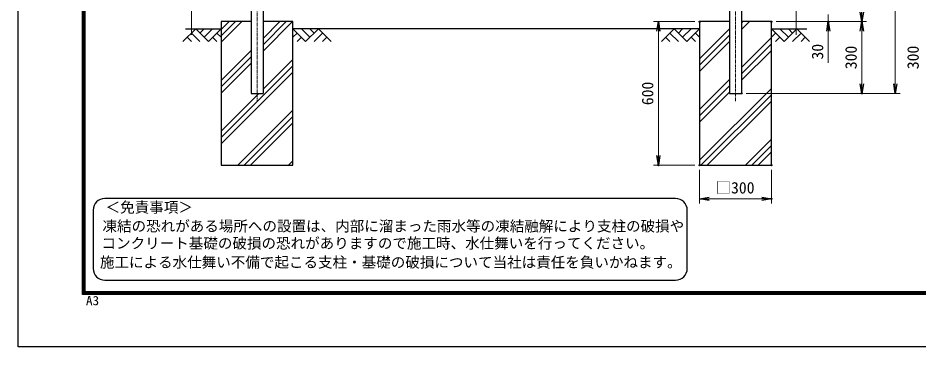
# Model space of a CAD drawing. Units: millimetres, scale not verified. Extents: x -4200 to 4200, y -2970 to 2970.
# Drawn here: x -4200 to -434, y -2970 to -1595 of the extents above; entities that cross this region are included whole.
import ezdxf
from ezdxf.enums import TextEntityAlignment as Align

# ---------------------------------------------------------------- set-up
doc = ezdxf.new("R2010")
doc.units = ezdxf.units.MM
doc.header["$LTSCALE"] = 10
doc.header["$PDMODE"] = 32
doc.header["$PDSIZE"] = 5
doc.linetypes.add('USER1', pattern=[2, 1.25, -0.25, 0.25, -0.25])
for name, color, linetype, lineweight in [('0-0_D-STR-DIM', 7, 'Continuous', 13), ('0-1_0', 7, 'Continuous', 25), ('0-3_D-TTL-TXT', 7, 'Continuous', 25), ('0-4_D-STR1', 1, 'Continuous', 25), ('0-5_D-BMK', 2, 'USER1', 13), ('0-6_D-TTL', 7, 'Continuous', 25), ('0-B_D-DCR-HCH', 7, 'Continuous', 13), ('0-C_D-STR4', 7, 'Continuous', 25), ('0-D_D-BGD', 7, 'Continuous', 25)]:
    doc.layers.add(name, color=color, linetype=linetype, lineweight=lineweight)
doc.layers.add('0-2_DEFPOINTS', color=7, linetype='Continuous')
doc.styles.add('ＭＳ ゴシック', font='')
doc.styles.get('ＭＳ ゴシック').set_extended_font_data('MS Gothic')

# ---------------------------------------------------------------- blocks, each defined once
blk = doc.blocks.new('_OPEN')
at = {"layer": '0-1_0'}
blk.add_line((0, 0), (-10, 0), dxfattribs=at)
blk.add_lwpolyline([(-10, 1.667), (0, 0), (-10, -1.667)], dxfattribs=at)

msp = doc.modelspace()

# ---------------------------------------------------------------- linework, layer by layer
at = {"layer": '0-0_D-STR-DIM'}
for p, q in [((-3474.46, 714.17), (-3474.46, -1665.23)), ((-946.6, 714.17), (-946.6, -1665.23)), ((-533.05, -1870.06), (-533.05, 560.15)), ((-533.05, -1870.06), (-533.05, 560.15)), ((-813.05, -1580.07), (-813.05, -1610.07)), ((-1370.94, -1610.07), (-1543.26, -1610.07)), ((-1030.94, -1610.07), (-793.05, -1610.07)), ((-1030.94, -1610.07), (-653.05, -1610.07)), ((-1030.94, -1610.07), (-653.05, -1610.07)), ((-1523.26, -1650.07), (-1523.26, -2170.07)), ((-813.05, -1650.07), (-813.05, -1781.71)), ((-673.05, -1650.07), (-673.05, -1870.06)), ((-1155.94, -1910.06), (-513.05, -1910.06)), ((-1155.94, -1910.06), (-653.05, -1910.06)), ((-1155.94, -1910.06), (-513.05, -1910.06)), ((-1370.94, -2210.07), (-1543.26, -2210.07)), ((-1350.94, -2230.07), (-1350.94, -2370.66)), ((-1050.94, -2230.07), (-1050.94, -2370.66)), ((-1310.94, -2350.66), (-1090.94, -2350.66))]:
    msp.add_line(p, q, dxfattribs=at)
at = {"layer": '0-2_DEFPOINTS'}
for p in [(-1350.94, -1610.07), (-1050.94, -1610.07), (-1050.94, -1610.07), (-813.05, -1610.07), (-673.05, -1610.07), (-1175.94, -1910.06), (-673.05, -1910.06), (-1523.26, -2210.07), (-1350.94, -2210.07), (-1350.94, -2210.07), (-1050.94, -2210.07), (-1050.94, -2350.66)]:
    msp.add_point(p, dxfattribs=at)
at = {"layer": '0-3_D-TTL-TXT', "color": 2}
for p, q in [((-1451.39, -2349.43), (-3837.38, -2349.43)), ((-3886.16, -2398.21), (-3886.16, -2642.12)), ((-1402.61, -2642.12), (-1402.61, -2398.21)), ((-3837.38, -2690.91), (-1451.39, -2690.91))]:
    msp.add_line(p, q, dxfattribs=at)
for centre, start, end in [((-3837.38, -2398.21), 90, 180), ((-1451.39, -2398.21), 0, 90), ((-3837.38, -2642.12), 180, 270), ((-1451.39, -2642.12), 270, 0)]:
    msp.add_arc(centre, 48.78, start, end, dxfattribs=at)
at = {"layer": '0-4_D-STR1'}
for p, q in [((-3225.94, 600.29), (-3225.94, -1910.06)), ((-3175.94, 600.29), (-3175.94, -1910.06)), ((-1225.94, 600.29), (-1225.94, -1910.06)), ((-1175.94, 600.29), (-1175.94, -1910.06)), ((-3225.94, -1910.06), (-3175.94, -1910.06)), ((-1225.94, -1910.06), (-1175.94, -1910.06))]:
    msp.add_line(p, q, dxfattribs=at)
at = {"layer": '0-5_D-BMK'}
for p, q in [((-1200.94, 830.44), (-1200.94, -1944.36)), ((-3200.94, 825.06), (-3200.94, -1944.36))]:
    msp.add_line(p, q, dxfattribs=at)
at = {"layer": '0-6_D-TTL', "color": 2}
msp.add_lwpolyline([(-4200, 2970), (4200, 2970), (4200, -2970), (-4200, -2970)], close=True, dxfattribs=at)
at = {"layer": '0-6_D-TTL'}
for points in [[(-3930, 2750), (3930, 2750), (3930, -2750), (-3930, -2750)], [(-3927.5, 2747.5), (3927.5, 2747.5), (3927.5, -2747.5), (-3927.5, -2747.5)], [(-3925, 2745), (3925, 2745), (3925, -2745), (-3925, -2745)], [(-3922.5, 2742.5), (3922.5, 2742.5), (3922.5, -2742.5), (-3922.5, -2742.5)], [(-3920, 2740), (3920, 2740), (3920, -2740), (-3920, -2740)]]:
    msp.add_lwpolyline(points, close=True, dxfattribs=at)
at = {"layer": '0-B_D-DCR-HCH'}
for p, q in [((-3350.94, -1696.68), (-3264.33, -1610.07)), ((-3350.94, -1670.16), (-3290.85, -1610.07)), ((-3350.94, -1643.64), (-3317.36, -1610.07)), ((-3175.94, -1733.81), (-3052.2, -1610.07)), ((-3175.94, -1707.29), (-3078.71, -1610.07)), ((-3175.94, -1680.78), (-3105.23, -1610.07)), ((-1175.94, -1643), (-1143.01, -1610.07)), ((-1175.94, -1616.48), (-1169.53, -1610.07)), ((-3457.37, -1640.07), (-3510.58, -1693.28)), ((-3457.37, -1640.07), (-3404.15, -1693.28)), ((-3439.63, -1657.8), (-3421.89, -1640.07)), ((-3421.89, -1675.54), (-3386.42, -1640.07)), ((-3404.15, -1693.28), (-3350.94, -1640.07)), ((-2997.73, -1693.28), (-3050.94, -1640.07)), ((-2979.99, -1675.54), (-3015.47, -1640.07)), ((-2944.52, -1640.07), (-2997.73, -1693.28)), ((-2962.16, -1657.9), (-2979.99, -1640.07)), ((-2944.52, -1640.07), (-2891.31, -1693.28)), ((-1457.37, -1640.07), (-1510.58, -1693.28)), ((-1457.37, -1640.07), (-1404.15, -1693.28)), ((-1439.63, -1657.8), (-1421.89, -1640.07)), ((-1421.89, -1675.54), (-1386.42, -1640.07)), ((-1404.15, -1693.28), (-1350.94, -1640.07)), ((-1350.94, -1764.97), (-1225.94, -1639.97)), ((-997.73, -1693.28), (-1050.94, -1640.07)), ((-979.99, -1675.54), (-1015.47, -1640.07)), ((-944.52, -1640.07), (-997.73, -1693.28)), ((-962.16, -1657.9), (-979.99, -1640.07)), ((-944.52, -1640.07), (-891.31, -1693.28)), ((-3492.84, -1675.54), (-3475.02, -1693.28)), ((-3475.1, -1657.8), (-3439.47, -1693.28)), ((-3386.42, -1675.54), (-3368.6, -1693.28)), ((-3368.68, -1657.8), (-3350.94, -1675.46)), ((-3033.2, -1657.8), (-3050.94, -1675.46)), ((-3015.47, -1675.54), (-3033.29, -1693.28)), ((-2926.78, -1657.8), (-2962.42, -1693.28)), ((-2909.04, -1675.54), (-2926.86, -1693.28)), ((-1492.84, -1675.54), (-1475.02, -1693.28)), ((-1475.1, -1657.8), (-1439.47, -1693.28)), ((-1386.42, -1675.54), (-1368.6, -1693.28)), ((-1368.68, -1657.8), (-1350.94, -1675.46)), ((-1350.94, -1791.48), (-1225.94, -1666.48)), ((-1350.94, -1818), (-1225.94, -1693)), ((-1175.94, -1802.1), (-1050.94, -1677.1)), ((-1033.2, -1657.8), (-1050.94, -1675.46)), ((-1015.47, -1675.54), (-1033.29, -1693.28)), ((-926.78, -1657.8), (-962.42, -1693.28)), ((-909.04, -1675.54), (-926.86, -1693.28)), ((-3350.94, -1855.78), (-3225.94, -1730.78)), ((-1175.94, -1828.61), (-1050.94, -1703.61)), ((-1175.94, -1855.13), (-1050.94, -1730.13)), ((-3350.94, -1882.29), (-3225.94, -1757.29)), ((-3175.94, -1892.91), (-3050.94, -1767.91)), ((-3350.94, -1908.81), (-3225.94, -1783.81)), ((-3350.94, -2094.43), (-3050.94, -1794.43)), ((-3350.94, -2120.94), (-3050.94, -1820.94)), ((-1350.94, -1977.1), (-1225.94, -1852.1)), ((-1350.94, -2003.61), (-1225.94, -1878.61)), ((-3350.94, -2067.91), (-3193.1, -1910.06)), ((-1350.94, -2189.23), (-1050.94, -1889.23)), ((-1350.94, -2030.13), (-1225.94, -1905.13)), ((-1345.26, -2210.07), (-1050.94, -1915.75)), ((-1318.75, -2210.07), (-1050.94, -1942.26)), ((-3280.97, -2210.07), (-3050.94, -1980.04)), ((-3254.45, -2210.07), (-3050.94, -2006.56)), ((-3227.93, -2210.07), (-3050.94, -2033.07)), ((-1159.65, -2210.07), (-1050.94, -2101.36)), ((-1133.13, -2210.07), (-1050.94, -2127.88)), ((-1106.61, -2210.07), (-1050.94, -2154.39)), ((-3068.83, -2210.07), (-3050.94, -2192.17))]:
    msp.add_line(p, q, dxfattribs=at)
at = {"layer": '0-C_D-STR4'}
for points in [[(-3225.94, -1610.07), (-3350.94, -1610.07), (-3350.94, -2210.07), (-3050.94, -2210.07), (-3050.94, -1610.07), (-3175.94, -1610.07)], [(-1225.94, -1610.07), (-1350.94, -1610.07), (-1350.94, -2210.07), (-1050.94, -2210.07), (-1050.94, -1610.07), (-1175.94, -1610.07)]]:
    msp.add_lwpolyline(points, dxfattribs=at)
at = {"layer": '0-D_D-BGD'}
for p, q in [((-3499.46, -1640.07), (-3350.94, -1640.07)), ((-1350.94, -1640.07), (-3050.94, -1640.07)), ((-1050.94, -1640.07), (-903.27, -1640.07))]:
    msp.add_line(p, q, dxfattribs=at)

# ---------------------------------------------------------------- block references
at = {"layer": '0-0_D-STR-DIM', "xscale": 4, "yscale": 4}
for p, rotation in [((-673.05, -1610.07), 270), ((-1523.26, -1610.07), 90), ((-813.05, -1610.07), 90), ((-673.05, -1610.07), 90), ((-673.05, -1910.06), 270), ((-533.05, -1910.06), 270), ((-533.05, -1910.06), 270), ((-1523.26, -2210.07), 270), ((-1350.94, -2350.66), 180)]:
    msp.add_blockref('_OPEN', p, dxfattribs=dict(at, rotation=rotation))
msp.add_blockref('_OPEN', (-1050.94, -2350.66), dxfattribs=at)

# ---------------------------------------------------------------- texts
at = {"layer": '0-0_D-STR-DIM', "style": 'ＭＳ ゴシック'}
for s, p in [('30', (-819.79, -1768.51)), ('300', (-679.79, -1808.94)), ('300', (-420.47, -1808.94)), ('600', (-1530.01, -1959.32))]:
    msp.add_text(s, height=48.09, rotation=90, dxfattribs=at).set_placement(p, align=Align.BOTTOM_LEFT)
msp.add_text('□300', height=48.09, dxfattribs=at).set_placement((-1285.09, -2342.91), align=Align.BOTTOM_LEFT)
at = {"layer": '0-3_D-TTL-TXT', "style": 'ＭＳ ゴシック'}
for s, p in [('＜免責事項＞ \u3000\u3000', (-3833.76, -2421.8)), ('凍結の恐れがある場所への設置は、内部に溜まった雨水等の凍結融解により支柱の破損や', (-3846.96, -2500.34)), ('コンクリート基礎の破損の恐れがありますので施工時、水仕舞いを行ってください。', (-3850.97, -2571.97)), ('施工による水仕舞い不備で起こる支柱・基礎の破損について当社は責任を負いかねます。 ', (-3857.79, -2651.48))]:
    msp.add_text(s, height=44.57, dxfattribs=at).set_placement(p, align=Align.BOTTOM_LEFT)
at = {"layer": '0-6_D-TTL', "style": 'ＭＳ ゴシック', "width": 1.05}
msp.add_text('A3', height=38.49, dxfattribs=at).set_placement((-3916.09, -2806.81), align=Align.BOTTOM_LEFT)

doc.saveas('drawing.dxf')
